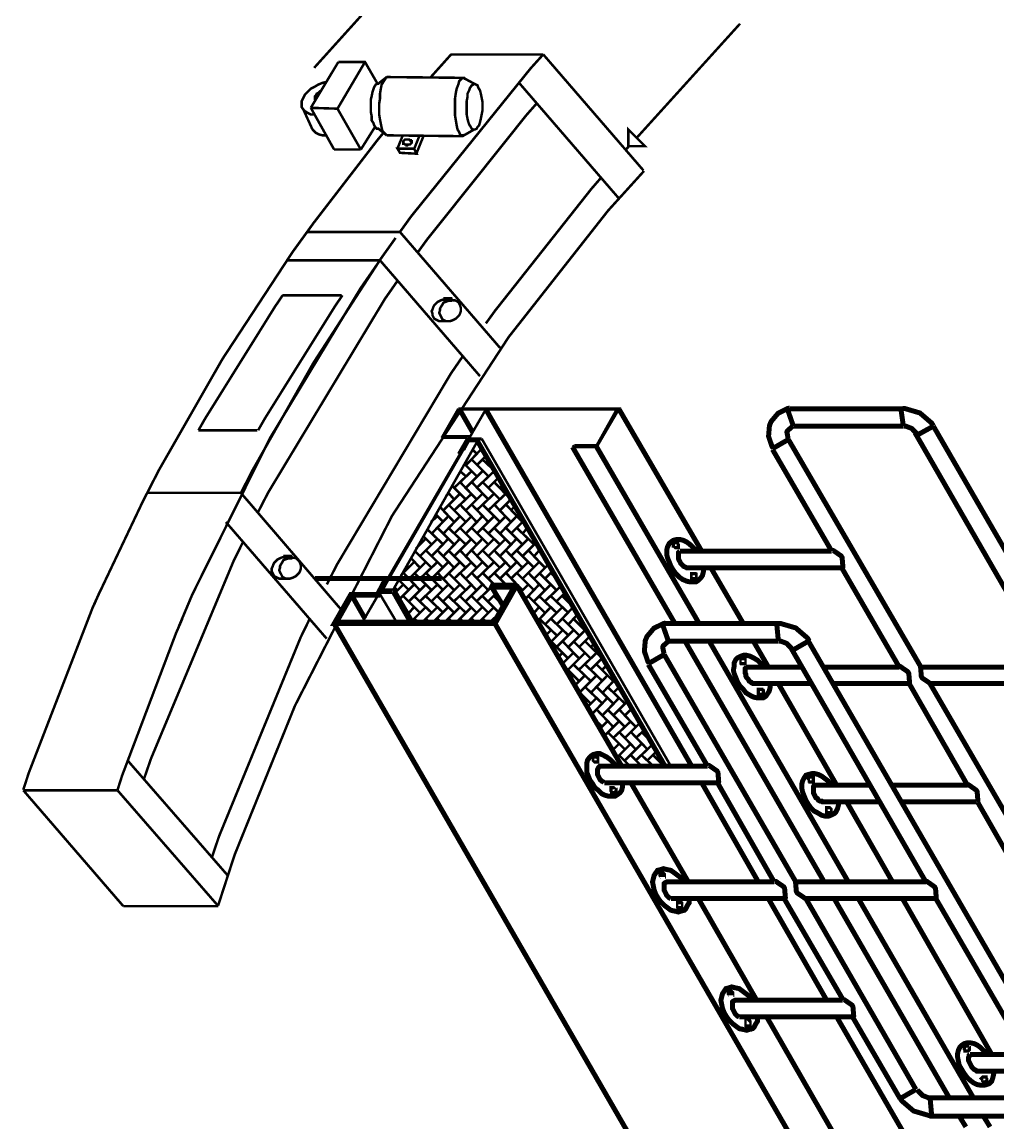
# Model space of a CAD drawing. Extents: x 0.3 to 11.4, y 0.3 to 16.3.
# Drawn here: x 5.587 to 7.539, y 10.567 to 12.769 of the extents above; entities that cross this region are included whole.
import ezdxf

# ---------------------------------------------------------------- set-up
doc = ezdxf.new("R2010")
doc.units = 0
doc.header["$MEASUREMENT"] = 0

msp = doc.modelspace()

# ---------------------------------------------------------------- linework, layer by layer
at = {"color": 0}
for points, const_width in [([(6.17111, 12.6778), (6.29443, 12.8145), (6.29443, 13.0727)], 0.005), ([(6.81614, 12.5378), (7.02279, 12.7661)], 0.005), ([(6.62956, 12.705), (6.60406, 12.6768), (6.36513, 12.3808), (6.34289, 12.3499)], 0.005), ([(6.44542, 12.705), (6.44194, 12.7012), (6.40744, 12.6627), (6.40397, 12.6587)], 0.005), ([(6.62944, 12.7044), (6.44444, 12.7044)], 0.005), ([(6.62944, 12.7044), (6.82943, 12.4728)], 0.005), ([(6.16444, 12.5978), (6.21946, 12.6895)], 0.005), ([(6.21778, 12.5961), (6.27279, 12.6895)], 0.005), ([(6.29779, 12.6461), (6.27279, 12.6895), (6.21946, 12.6895)], 0.005), ([(6.19613, 12.6495), (6.18778, 12.6478), (6.17947, 12.6444), (6.17111, 12.6394), (6.16444, 12.6361), (6.15776, 12.6294), (6.15278, 12.6245), (6.14947, 12.6178), (6.14611, 12.6111), (6.14611, 12.6061), (6.14611, 12.5994), (6.14947, 12.5945), (6.15278, 12.5911), (6.15776, 12.5878), (6.16444, 12.5844), (6.17111, 12.5844)], 0.005), ([(6.31614, 12.6594), (6.29943, 12.6461), (6.29779, 12.6461), (6.29443, 12.6444), (6.29113, 12.6394), (6.28944, 12.6344), (6.28776, 12.6294), (6.28614, 12.6211), (6.28444, 12.6144), (6.28444, 12.6061), (6.28444, 12.5978), (6.28444, 12.5895), (6.28614, 12.5811), (6.28614, 12.5727), (6.28944, 12.5678), (6.29113, 12.5628), (6.29443, 12.5578), (6.29611, 12.5561), (6.29943, 12.5561), (6.31614, 12.5428)], 0.005), ([(6.31776, 12.6594), (6.31446, 12.6578), (6.31278, 12.6545), (6.30946, 12.6495), (6.3061, 12.6444), (6.30447, 12.6361), (6.30279, 12.6261), (6.30279, 12.6161), (6.30111, 12.6061), (6.30111, 12.5961), (6.30111, 12.5844), (6.30279, 12.5744), (6.30447, 12.5661), (6.3061, 12.5578), (6.30778, 12.5511), (6.31108, 12.5478), (6.31446, 12.5444), (6.31614, 12.5428)], 0.005), ([(6.46946, 12.6578), (6.31614, 12.6594)], 0.005), ([(6.47276, 12.6545), (6.47114, 12.6578), (6.46778, 12.6578), (6.46446, 12.6545), (6.4611, 12.6511), (6.45942, 12.6444), (6.45611, 12.6361), (6.45443, 12.6278), (6.45281, 12.6161), (6.45281, 12.6061), (6.45281, 12.5945), (6.45281, 12.5828), (6.45443, 12.5727), (6.45611, 12.5628), (6.45779, 12.5545), (6.4611, 12.5494), (6.46278, 12.5444), (6.4661, 12.5428), (6.46946, 12.5428), (6.47276, 12.5444)], 0.005), ([(6.46946, 12.6578), (6.4911, 12.6461), (6.48942, 12.6444), (6.48611, 12.6428), (6.48281, 12.6378), (6.48112, 12.6328), (6.47775, 12.6261), (6.47775, 12.6195), (6.47613, 12.6111), (6.47613, 12.6011), (6.47613, 12.5928), (6.47613, 12.5844), (6.47775, 12.5761), (6.47944, 12.5694), (6.48112, 12.5645), (6.48443, 12.5595), (6.48611, 12.5561), (6.48942, 12.5545), (6.49278, 12.5545), (6.4961, 12.5561), (6.49778, 12.5595), (6.50108, 12.5628), (6.50276, 12.5694), (6.50444, 12.5761), (6.50613, 12.5844), (6.50776, 12.5928), (6.50776, 12.6011), (6.50776, 12.6094), (6.50613, 12.6178), (6.50444, 12.6261), (6.50276, 12.6328), (6.49946, 12.6378), (6.49778, 12.6428), (6.49447, 12.6444), (6.4911, 12.6461)], 0.005), ([(6.57943, 12.6495), (6.77946, 12.4178)], 0.005), ([(6.18608, 12.6328), (6.18278, 12.6311), (6.17947, 12.6278), (6.17611, 12.6261), (6.17443, 12.6228), (6.17279, 12.6211), (6.17279, 12.6195), (6.17279, 12.6161), (6.17279, 12.6144), (6.17443, 12.6128)], 0.005), ([(6.14947, 12.5945), (6.16775, 12.5545)], 0.005), ([(6.16444, 12.5978), (6.2111, 12.5144)], 0.005), ([(6.21778, 12.5961), (6.16444, 12.5978)], 0.005), ([(6.21778, 12.5961), (6.26443, 12.5144)], 0.005), ([(6.61615, 12.6067), (6.59517, 12.5828), (6.3966, 12.334), (6.37793, 12.3082)], 0.005), ([(6.31087, 12.5493), (6.29758, 12.5332), (6.16965, 12.3671), (6.15733, 12.35)], 0.005), ([(6.16775, 12.5545), (6.17111, 12.5511), (6.17443, 12.5478), (6.1811, 12.5444), (6.18778, 12.5428), (6.19444, 12.5428)], 0.005), ([(6.26443, 12.5144), (6.29275, 12.5595)], 0.005), ([(6.4911, 12.5545), (6.46778, 12.5411), (6.31614, 12.5428)], 0.005), ([(6.34847, 12.5431), (6.3476, 12.5408), (6.3386, 12.5186), (6.33768, 12.5163)], 0.005), ([(6.38194, 12.5428), (6.38103, 12.5405), (6.37196, 12.5178), (6.37104, 12.5155)], 0.005), ([(6.3904, 12.5431), (6.38921, 12.5401), (6.37722, 12.5102), (6.37603, 12.5072)], 0.005), ([(6.26443, 12.5144), (6.2111, 12.5144)], 0.005), ([(6.80122, 12.5217), (6.80072, 12.5211), (6.79551, 12.5153), (6.79497, 12.5148)], 0.005), ([(6.83074, 12.4715), (6.75896, 12.3923), (6.56028, 12.1396), (6.32699, 11.782), (6.13265, 11.4018), (6.0121, 11.1038), (5.97906, 11.0022)], 0.005), ([(6.74582, 12.4592), (6.72547, 12.4357), (6.53271, 12.1918), (6.51454, 12.1666)], 0.005), ([(6.15733, 12.35), (6.12744, 12.3087), (5.98747, 12.095), (5.86068, 11.8733), (5.83735, 11.8278)], 0.005), ([(6.33404, 12.3376), (6.30518, 12.2971), (6.17003, 12.0884), (6.04742, 11.8722), (6.02479, 11.8278)], 0.005), ([(6.34278, 12.3494), (6.15608, 12.3494)], 0.005), ([(6.34278, 12.3494), (6.54275, 12.1178)], 0.005), ([(6.30328, 12.2937), (6.26346, 12.2363), (6.08279, 11.9373), (5.92746, 11.6245), (5.90028, 11.56)], 0.005), ([(6.30279, 12.2928), (6.11778, 12.2928)], 0.005), ([(6.30279, 12.2928), (6.50276, 12.0611)], 0.005), ([(6.33832, 12.2525), (6.31244, 12.2154), (6.07889, 11.8279), (6.05817, 11.7877)], 0.005), ([(6.10801, 12.2226), (6.09315, 12.2007), (5.9529, 11.976), (5.93978, 11.9529)], 0.005), ([(6.22771, 12.2229), (6.21278, 12.201), (6.07226, 11.976), (6.05908, 11.9529)], 0.005), ([(6.22613, 12.2228), (6.10781, 12.2228)], 0.005), ([(6.43278, 12.2145), (6.42947, 12.2145), (6.42443, 12.2128), (6.42111, 12.2111), (6.41775, 12.2094), (6.41444, 12.2061), (6.41114, 12.2028), (6.40944, 12.1994), (6.40776, 12.1944), (6.40608, 12.1911), (6.40776, 12.1861), (6.40776, 12.1828), (6.40944, 12.1795), (6.41114, 12.1761), (6.41444, 12.1744), (6.41775, 12.1728), (6.42111, 12.1711), (6.42611, 12.1711)], 0.005), ([(6.42947, 12.2145), (6.44775, 12.2145)], 0.01), ([(6.42279, 12.1711), (6.43946, 12.1711)], 0.005), ([(6.46962, 12.1028), (6.44439, 12.0661), (6.21669, 11.6842), (6.19646, 11.6445)], 0.005), ([(7.1225, 11.9972), (7.11811, 11.9965), (7.09885, 11.9869), (7.08501, 11.9705), (7.08328, 11.9664), (7.0816, 11.9623), (7.07981, 11.9408), (7.08669, 11.9204), (7.08931, 11.9168)], 0.01), ([(7.4094, 11.9616), (7.40608, 11.9672), (7.38249, 11.9875), (7.35254, 11.9963), (7.34608, 11.996)], 0.01), ([(6.26779, 11.5694), (6.51443, 11.9945)], 0.005), ([(6.42611, 11.9378), (6.45942, 11.9961)], 0.005), ([(6.42947, 11.9411), (6.4611, 11.9945)], 0.005), ([(6.48779, 11.9494), (6.4611, 11.9961)], 0.01), ([(6.73611, 11.9194), (6.78108, 11.9961), (6.45942, 11.9961)], 0.005), ([(6.7761, 11.9945), (6.4611, 11.9945)], 0.005), ([(6.92611, 11.2811), (6.51443, 11.9945)], 0.01), ([(6.68778, 11.9194), (6.73611, 11.9194), (6.78108, 11.9961)], 0.005), ([(6.73611, 11.9228), (6.7761, 11.9945)], 0.005), ([(6.94613, 11.7111), (6.78108, 11.9945)], 0.01), ([(7.11778, 11.9945), (7.12944, 11.9611)], 0.01), ([(7.34944, 11.9961), (7.12278, 11.9961)], 0.01), ([(7.34446, 11.9961), (7.34944, 11.9611)], 0.01), ([(7.12879, 11.9608), (7.12744, 11.9605), (7.1174, 11.9517), (7.11692, 11.9504), (7.11649, 11.9491), (7.11908, 11.9359), (7.12001, 11.9348)], 0.01), ([(7.34944, 11.9611), (7.12944, 11.9611)], 0.01), ([(7.37668, 11.9443), (7.37549, 11.9469), (7.36594, 11.9566), (7.35422, 11.9611), (7.35026, 11.9611)], 0.01), ([(7.40944, 11.9611), (7.37608, 11.9428)], 0.01), ([(7.91276, 11.0911), (7.40944, 11.9611)], 0.01), ([(7.91276, 11.0911), (7.40944, 11.9611)], 0.01), ([(6.05778, 11.9528), (5.93946, 11.9528)], 0.005), ([(6.42611, 11.9378), (6.47775, 11.9378)], 0.005), ([(6.42947, 11.9411), (6.48281, 11.9411)], 0.005), ([(6.45942, 11.9061), (6.47775, 11.9378)], 0.005), ([(6.46278, 11.9061), (6.48281, 11.9411)], 0.005), ([(6.48281, 11.9411), (6.46278, 11.9061)], 0.005), ([(6.46446, 11.9094), (6.48281, 11.9411)], 0.005), ([(6.46778, 11.9144), (6.47944, 11.9361)], 0.005), ([(6.47114, 11.9144), (6.48112, 11.9328)], 0.005), ([(6.47944, 11.9361), (6.50613, 11.9361)], 0.005), ([(6.48281, 11.9311), (6.48112, 11.9345)], 0.005), ([(6.48361, 11.9361), (6.48307, 11.9361), (6.48156, 11.9351), (6.48144, 11.9348)], 0.005), ([(6.48281, 11.9345), (6.50276, 11.9345)], 0.005), ([(6.87278, 11.2811), (6.49778, 11.9311)], 0.01), ([(6.50364, 11.9345), (6.50418, 11.9345), (6.50564, 11.9355), (6.50575, 11.9357)], 0.005), ([(6.50444, 11.9345), (6.50613, 11.9361)], 0.005), ([(6.88444, 11.2811), (6.50613, 11.9361)], 0.005), ([(7.11947, 11.9345), (7.08778, 11.9161)], 0.01), ([(7.38444, 11.4794), (7.11947, 11.9345)], 0.01), ([(7.64279, 11.4794), (7.37278, 11.9477)], 0.01), ([(6.31776, 11.6511), (6.47944, 11.9311), (6.49778, 11.9311), (6.32943, 11.6344), (6.30778, 11.6344), (6.31108, 11.6411)], 0.005), ([(6.46778, 11.9144), (6.46946, 11.9144)], 0.005), ([(6.47026, 11.9144), (6.47081, 11.9144), (6.47233, 11.9155), (6.47244, 11.9157)], 0.005), ([(6.47444, 11.8828), (6.50613, 11.9161)], 0.005), ([(6.48779, 11.9144), (6.4961, 11.9061)], 0.005), ([(6.4961, 11.9295), (6.50276, 11.9228)], 0.005), ([(6.4961, 11.9295), (6.49778, 11.9295)], 0.005), ([(6.89279, 11.5661), (6.68778, 11.9194)], 0.01), ([(6.68778, 11.9194), (6.69114, 11.9228)], 0.005), ([(6.73611, 11.9228), (6.69114, 11.9228)], 0.005), ([(6.94114, 11.5661), (6.73611, 11.9194)], 0.01), ([(7.20611, 11.7111), (7.08778, 11.9144)], 0.01), ([(6.45942, 11.9061), (6.46278, 11.9061)], 0.005), ([(6.48611, 11.8944), (6.51942, 11.8611)], 0.005), ([(6.4961, 11.8828), (6.51443, 11.9011)], 0.005), ([(6.50776, 11.8944), (6.53444, 11.8695)], 0.005), ([(6.45111, 11.8378), (6.48611, 11.8711)], 0.005), ([(6.46278, 11.8711), (6.47444, 11.8611)], 0.005), ([(6.47114, 11.8861), (6.4961, 11.8611)], 0.005), ([(6.47444, 11.8378), (6.50776, 11.8711)], 0.005), ([(6.4961, 11.8378), (6.53108, 11.8711)], 0.005), ([(6.51942, 11.8828), (6.52279, 11.8878)], 0.005), ([(6.46278, 11.8494), (6.4961, 11.8145)], 0.005), ([(6.48611, 11.8494), (6.51942, 11.8145)], 0.005), ([(6.50776, 11.8494), (6.54275, 11.8145)], 0.005), ([(6.51942, 11.8378), (6.53944, 11.8578)], 0.005), ([(6.53108, 11.8494), (6.56446, 11.8145)], 0.005), ([(5.83735, 11.8278), (5.8279, 11.8093), (5.73899, 11.6221), (5.73063, 11.603)], 0.005), ([(6.02447, 11.8278), (5.8361, 11.8278)], 0.005), ([(6.02447, 11.8278), (6.22775, 11.5911)], 0.005), ([(6.42947, 11.7928), (6.46278, 11.8261)], 0.005), ([(6.43446, 11.8211), (6.43946, 11.8261)], 0.005), ([(6.43946, 11.8278), (6.45111, 11.8145)], 0.005), ([(6.44613, 11.8428), (6.47444, 11.8145)], 0.005), ([(6.45111, 11.7928), (6.48611, 11.8261)], 0.005), ([(6.47444, 11.7928), (6.50776, 11.8261)], 0.005), ([(6.4961, 11.7928), (6.53108, 11.8261)], 0.005), ([(6.51942, 11.7928), (6.55447, 11.8261)], 0.005), ([(6.54275, 11.8378), (6.54779, 11.8445)], 0.005), ([(6.43946, 11.8045), (6.47444, 11.7694)], 0.005), ([(6.46278, 11.8045), (6.4961, 11.7694)], 0.005), ([(6.48611, 11.8045), (6.51942, 11.7694)], 0.005), ([(6.50776, 11.8045), (6.54275, 11.7694)], 0.005), ([(6.53108, 11.8045), (6.56446, 11.7694)], 0.005), ([(6.54275, 11.7928), (6.56446, 11.8145)], 0.005), ([(6.55447, 11.8045), (6.58778, 11.7694)], 0.005), ([(6.56446, 11.7928), (6.57275, 11.8011)], 0.005), ([(6.40446, 11.7694), (6.41775, 11.7811)], 0.005), ([(6.40608, 11.7461), (6.43946, 11.7811)], 0.005), ([(6.41444, 11.7844), (6.42947, 11.7694)], 0.005), ([(6.42279, 11.7994), (6.45111, 11.7694)], 0.005), ([(6.42947, 11.7461), (6.46278, 11.7811)], 0.005), ([(6.45111, 11.7461), (6.48611, 11.7811)], 0.005), ([(6.47444, 11.7461), (6.50776, 11.7811)], 0.005), ([(6.4961, 11.7461), (6.53108, 11.7811)], 0.005), ([(6.51942, 11.7461), (6.55447, 11.7811)], 0.005), ([(6.54275, 11.7461), (6.57611, 11.7811)], 0.005), ([(5.99447, 11.7694), (6.19613, 11.5361)], 0.005), ([(6.41775, 11.7578), (6.45111, 11.7244)], 0.005), ([(6.43946, 11.7578), (6.47444, 11.7244)], 0.005), ([(6.46278, 11.7578), (6.4961, 11.7244)], 0.005), ([(6.48611, 11.7578), (6.51942, 11.7244)], 0.005), ([(6.50776, 11.7578), (6.54275, 11.7244)], 0.005), ([(6.53108, 11.7578), (6.56446, 11.7244)], 0.005), ([(6.55447, 11.7578), (6.58778, 11.7244)], 0.005), ([(6.56446, 11.7461), (6.58946, 11.7711)], 0.005), ([(6.57611, 11.7578), (6.61111, 11.7244)], 0.005), ([(6.58778, 11.7461), (6.59776, 11.7578)], 0.005), ([(6.37446, 11.7161), (6.39442, 11.7361)], 0.005), ([(6.38276, 11.7011), (6.41775, 11.7361)], 0.005), ([(6.38943, 11.7411), (6.40608, 11.7244)], 0.005), ([(6.39779, 11.7544), (6.42947, 11.7244)], 0.005), ([(6.40608, 11.7011), (6.43946, 11.7361)], 0.005), ([(6.42947, 11.7011), (6.46278, 11.7361)], 0.005), ([(6.45111, 11.7011), (6.48611, 11.7361)], 0.005), ([(6.47444, 11.7011), (6.50776, 11.7361)], 0.005), ([(6.4961, 11.7011), (6.53108, 11.7361)], 0.005), ([(6.51942, 11.7011), (6.55447, 11.7361)], 0.005), ([(6.54275, 11.7011), (6.57611, 11.7361)], 0.005), ([(6.56446, 11.7011), (6.59944, 11.7361)], 0.005), ([(6.93608, 11.7111), (6.92947, 11.7178), (6.92279, 11.7244), (6.91613, 11.7294), (6.90944, 11.7328), (6.90278, 11.7344), (6.89611, 11.7344), (6.88943, 11.7328), (6.88444, 11.7294), (6.88113, 11.7261), (6.87776, 11.7195), (6.87608, 11.7128), (6.87608, 11.7044), (6.87776, 11.6977), (6.88113, 11.6895), (6.88444, 11.6811), (6.88943, 11.6728), (6.89442, 11.6661), (6.9011, 11.6594), (6.90776, 11.6545), (6.91613, 11.6511), (6.92279, 11.6495), (6.92947, 11.6495), (6.93446, 11.6495), (6.93946, 11.6528), (6.94444, 11.6578), (6.94775, 11.6628), (6.94943, 11.6694), (6.94943, 11.6778)], 0.01), ([(6.02897, 11.7298), (6.00999, 11.6913), (5.84478, 11.296), (5.83078, 11.2554)], 0.005), ([(6.38113, 11.7261), (6.38276, 11.7244)], 0.005), ([(6.39442, 11.7128), (6.42947, 11.6778)], 0.005), ([(6.41775, 11.7128), (6.45111, 11.6778)], 0.005), ([(6.43946, 11.7128), (6.47444, 11.6778)], 0.005), ([(6.46278, 11.7128), (6.4961, 11.6778)], 0.005), ([(6.48611, 11.7128), (6.51942, 11.6778)], 0.005), ([(6.50776, 11.7128), (6.54275, 11.6778)], 0.005), ([(6.53108, 11.7128), (6.56446, 11.6778)], 0.005), ([(6.55447, 11.7128), (6.58778, 11.6778)], 0.005), ([(6.57611, 11.7128), (6.61111, 11.6778)], 0.005), ([(6.58778, 11.7011), (6.61442, 11.7278)], 0.005), ([(6.59944, 11.7128), (6.63276, 11.6778)], 0.005), ([(6.61111, 11.7011), (6.62278, 11.7145)], 0.005), ([(6.6211, 11.7128), (6.62776, 11.7078)], 0.005), ([(6.90278, 11.7111), (6.9011, 11.7094), (6.89947, 11.7078), (6.89947, 11.7044), (6.89947, 11.7028), (6.89947, 11.6994), (6.89947, 11.6961), (6.9011, 11.6928), (6.90278, 11.6895), (6.90446, 11.6861), (6.90776, 11.6828), (6.90944, 11.6811), (6.91276, 11.6795), (6.91613, 11.6778), (6.91775, 11.6778), (6.92111, 11.6778)], 0.01), ([(7.20611, 11.7111), (6.90278, 11.7111)], 0.01), ([(7.22775, 11.6778), (7.22846, 11.6796), (7.22694, 11.6982), (7.22597, 11.6999), (7.22499, 11.7016), (7.20964, 11.7122), (7.20768, 11.7125)], 0.01), ([(6.11279, 11.6994), (6.10943, 11.6994), (6.10444, 11.6977), (6.10113, 11.6961), (6.09776, 11.6944), (6.09446, 11.6911), (6.0911, 11.6878), (6.08946, 11.6845), (6.08778, 11.6795), (6.0861, 11.6761), (6.0861, 11.6711), (6.08778, 11.6678), (6.08946, 11.6644), (6.0911, 11.6611), (6.09446, 11.6594), (6.09776, 11.6578), (6.10113, 11.6561), (6.10612, 11.6561)], 0.005), ([(6.10943, 11.6994), (6.12776, 11.6994)], 0.01), ([(6.36442, 11.6977), (6.38276, 11.6778)], 0.005), ([(6.37278, 11.7111), (6.40608, 11.6778)], 0.005), ([(6.34446, 11.6628), (6.3711, 11.6895)], 0.005), ([(6.35612, 11.6828), (6.36111, 11.6778)], 0.005), ([(6.36111, 11.6561), (6.39442, 11.6895)], 0.005), ([(6.38276, 11.6561), (6.41775, 11.6895)], 0.005), ([(6.40608, 11.6561), (6.43946, 11.6895)], 0.005), ([(6.42947, 11.6561), (6.46278, 11.6895)], 0.005), ([(6.45111, 11.6561), (6.48611, 11.6895)], 0.005), ([(6.47444, 11.6561), (6.50776, 11.6895)], 0.005), ([(6.4961, 11.6561), (6.53108, 11.6895)], 0.005), ([(6.51942, 11.6561), (6.55447, 11.6895)], 0.005), ([(6.54275, 11.6561), (6.57611, 11.6895)], 0.005), ([(6.56446, 11.6561), (6.59944, 11.6895)], 0.005), ([(6.58778, 11.6561), (6.6211, 11.6895)], 0.005), ([(6.61111, 11.6561), (6.63943, 11.6845)], 0.005), ([(6.63276, 11.6561), (6.64779, 11.6711)], 0.005), ([(7.22613, 11.6778), (6.92111, 11.6778)], 0.01), ([(7.02946, 11.5661), (6.96446, 11.6778)], 0.01), ([(7.3411, 11.4794), (7.22613, 11.6778)], 0.01), ([(6.10275, 11.6561), (6.11947, 11.6561)], 0.005), ([(6.17279, 11.6561), (6.42611, 11.6561)], 0.01), ([(6.31446, 11.6561), (6.29779, 11.6245), (6.24447, 11.6245), (6.2111, 11.5661), (6.53276, 11.5661), (6.57611, 11.6428)], 0.01), ([(6.57611, 11.6428), (6.52778, 11.6428), (6.5261, 11.6394), (6.57113, 11.6394), (6.53108, 11.5694), (6.2161, 11.5694), (6.2461, 11.6228), (6.29943, 11.6228), (6.31776, 11.6561), (6.31446, 11.6561)], 0.01), ([(6.29779, 11.6245), (6.31446, 11.6561)], 0.005), ([(6.31614, 11.6511), (6.30111, 11.6278), (6.32781, 11.6278)], 0.005), ([(6.3061, 11.6328), (6.31614, 11.6495)], 0.005), ([(6.31776, 11.6561), (6.31944, 11.6545)], 0.01), ([(6.31776, 11.6511), (6.31614, 11.6511)], 0.005), ([(6.31765, 11.6515), (6.31771, 11.6516), (6.31771, 11.6523), (6.31765, 11.6523), (6.31765, 11.6525), (6.31717, 11.6528), (6.31694, 11.6528)], 0.005), ([(6.33946, 11.6545), (6.36111, 11.6328)], 0.005), ([(6.34944, 11.6678), (6.38276, 11.6328)], 0.005), ([(6.3711, 11.6678), (6.40608, 11.6328)], 0.005), ([(6.39442, 11.6678), (6.42947, 11.6328)], 0.005), ([(6.41775, 11.6678), (6.45111, 11.6328)], 0.005), ([(6.43946, 11.6678), (6.47444, 11.6328)], 0.005), ([(6.46278, 11.6678), (6.4961, 11.6328)], 0.005), ([(6.48611, 11.6678), (6.51942, 11.6328)], 0.005), ([(6.50776, 11.6678), (6.53276, 11.6428)], 0.005), ([(6.53108, 11.6678), (6.5561, 11.6428)], 0.005), ([(6.55447, 11.6678), (6.58778, 11.6328)], 0.005), ([(6.57611, 11.6678), (6.61111, 11.6328)], 0.005), ([(6.59944, 11.6678), (6.63276, 11.6328)], 0.005), ([(6.6211, 11.6678), (6.65608, 11.6328)], 0.005), ([(6.64442, 11.6678), (6.65776, 11.6545)], 0.005), ([(5.74268, 11.6304), (5.72814, 11.5981), (5.60037, 11.2675), (5.58942, 11.2338)], 0.005), ([(6.2461, 11.6228), (6.27279, 11.5761)], 0.01), ([(6.33778, 11.5661), (6.30111, 11.6278)], 0.005), ([(6.30643, 11.6332), (6.30632, 11.633), (6.30632, 11.6309), (6.30643, 11.6307), (6.30658, 11.6305), (6.30811, 11.6294), (6.3086, 11.6294)], 0.005), ([(6.30778, 11.6294), (6.32781, 11.6294)], 0.005), ([(6.32943, 11.6344), (6.36778, 11.5678)], 0.01), ([(6.36279, 11.5661), (6.32781, 11.6278)], 0.005), ([(6.32932, 11.6299), (6.32937, 11.6299), (6.32937, 11.6306), (6.32932, 11.6307), (6.32932, 11.6308), (6.32883, 11.6311), (6.32861, 11.6311)], 0.005), ([(6.33111, 11.6394), (6.33778, 11.6328)], 0.005), ([(6.33279, 11.6278), (6.34944, 11.6444)], 0.005), ([(6.3411, 11.6144), (6.3711, 11.6444)], 0.005), ([(6.36111, 11.6111), (6.39442, 11.6444)], 0.005), ([(6.38276, 11.6111), (6.41775, 11.6444)], 0.005), ([(6.40608, 11.6111), (6.43946, 11.6444)], 0.005), ([(6.42947, 11.6111), (6.46278, 11.6444)], 0.005), ([(6.45111, 11.6111), (6.48611, 11.6444)], 0.005), ([(6.47444, 11.6111), (6.50776, 11.6444)], 0.005), ([(6.4961, 11.6111), (6.52778, 11.6411)], 0.005), ([(6.51942, 11.6111), (6.53444, 11.6261)], 0.005), ([(6.54943, 11.6011), (6.5261, 11.6394)], 0.01), ([(6.52946, 11.6428), (6.53108, 11.6444)], 0.005), ([(6.52946, 11.5678), (6.57275, 11.6428)], 0.005), ([(6.53276, 11.5661), (6.57611, 11.6428)], 0.005), ([(6.55111, 11.6428), (6.55447, 11.6444)], 0.005), ([(6.78614, 11.2811), (6.57611, 11.6428)], 0.01), ([(6.57443, 11.6428), (6.57611, 11.6444)], 0.005), ([(6.58442, 11.6294), (6.59944, 11.6444)], 0.005), ([(6.59278, 11.6144), (6.6211, 11.6444)], 0.005), ([(6.61111, 11.6111), (6.64442, 11.6444)], 0.005), ([(6.63276, 11.6111), (6.66444, 11.6411)], 0.005), ([(6.65608, 11.6111), (6.67279, 11.6278)], 0.005), ([(6.34944, 11.6211), (6.38276, 11.5878)], 0.005), ([(6.3711, 11.6211), (6.40608, 11.5878)], 0.005), ([(6.39442, 11.6211), (6.42947, 11.5878)], 0.005), ([(6.41775, 11.6211), (6.45111, 11.5878)], 0.005), ([(6.43946, 11.6211), (6.47444, 11.5878)], 0.005), ([(6.46278, 11.6211), (6.4961, 11.5878)], 0.005), ([(6.48611, 11.6211), (6.51942, 11.5878)], 0.005), ([(6.50776, 11.6211), (6.54113, 11.5878)], 0.005), ([(6.53108, 11.6211), (6.54611, 11.6061)], 0.005), ([(6.59944, 11.6211), (6.63276, 11.5878)], 0.005), ([(6.6211, 11.6211), (6.65608, 11.5878)], 0.005), ([(6.64442, 11.6211), (6.67947, 11.5878)], 0.005), ([(6.66775, 11.6211), (6.68946, 11.5994)], 0.005), ([(6.67947, 11.6111), (6.6811, 11.6128)], 0.005), ([(6.35113, 11.5961), (6.36111, 11.5878)], 0.005), ([(6.35781, 11.5844), (6.3711, 11.5994)], 0.005), ([(6.3661, 11.5711), (6.39442, 11.5994)], 0.005), ([(6.38781, 11.5694), (6.41775, 11.5994)], 0.005), ([(6.40944, 11.5694), (6.43946, 11.5994)], 0.005), ([(6.43278, 11.5694), (6.46278, 11.5994)], 0.005), ([(6.45611, 11.5694), (6.48611, 11.5994)], 0.005), ([(6.47775, 11.5694), (6.50776, 11.5994)], 0.005), ([(6.50108, 11.5694), (6.53108, 11.5994)], 0.005), ([(6.52279, 11.5694), (6.54113, 11.5861)], 0.005), ([(6.60612, 11.5928), (6.61111, 11.5878)], 0.005), ([(6.60943, 11.5861), (6.6211, 11.5994)], 0.005), ([(6.61778, 11.5711), (6.64442, 11.5994)], 0.005), ([(6.63276, 11.5645), (6.66775, 11.5994)], 0.005), ([(6.65608, 11.5645), (6.68946, 11.5994)], 0.005), ([(6.67947, 11.5645), (6.69775, 11.5844)], 0.005), ([(5.90722, 11.5753), (5.89501, 11.5474), (5.78711, 11.2623), (5.77778, 11.2332)], 0.005), ([(6.16287, 11.5771), (6.14404, 11.5385), (5.9809, 11.1408), (5.96712, 11.1001)], 0.005), ([(9.10444, 6.55447), (6.2111, 11.5661)], 0.01), ([(6.3711, 11.5761), (6.37944, 11.5694)], 0.005), ([(6.39442, 11.5761), (6.4011, 11.5694)], 0.005), ([(6.41775, 11.5761), (6.42443, 11.5694)], 0.005), ([(6.43946, 11.5761), (6.44775, 11.5694)], 0.005), ([(6.46278, 11.5761), (6.46946, 11.5694)], 0.005), ([(6.48611, 11.5761), (6.49278, 11.5694)], 0.005), ([(6.50776, 11.5761), (6.51611, 11.5694)], 0.005), ([(9.42611, 6.55447), (6.53276, 11.5661)], 0.01), ([(6.53108, 11.5761), (6.53276, 11.5727)], 0.005), ([(6.6211, 11.5761), (6.65608, 11.5428)], 0.005), ([(6.64442, 11.5761), (6.67947, 11.5428)], 0.005), ([(6.66775, 11.5761), (6.70111, 11.5428)], 0.005), ([(6.68946, 11.5761), (6.71946, 11.5461)], 0.005), ([(6.70111, 11.5645), (6.70611, 11.5694)], 0.005), ([(6.87418, 11.5672), (6.86979, 11.5665), (6.85053, 11.5569), (6.83669, 11.5405), (6.83496, 11.5363), (6.83328, 11.5323), (6.83149, 11.5108), (6.83838, 11.4905), (6.84099, 11.4869)], 0.01), ([(6.86778, 11.5645), (6.87944, 11.5311)], 0.01), ([(7.10113, 11.5661), (6.87278, 11.5661)], 0.01), ([(7.09614, 11.5661), (7.09944, 11.5311)], 0.01), ([(7.16108, 11.5317), (7.15776, 11.5372), (7.13411, 11.5576), (7.10422, 11.5663), (7.09776, 11.5661)], 0.01), ([(6.63444, 11.5428), (6.64442, 11.5528)], 0.005), ([(6.64279, 11.5278), (6.66775, 11.5528)], 0.005), ([(6.65608, 11.5194), (6.68946, 11.5528)], 0.005), ([(6.67947, 11.5194), (6.71278, 11.5528)], 0.005), ([(6.70111, 11.5194), (6.72276, 11.5411)], 0.005), ([(6.64442, 11.5311), (6.67947, 11.4961)], 0.005), ([(6.66775, 11.5311), (6.70111, 11.4961)], 0.005), ([(6.68946, 11.5311), (6.72444, 11.4961)], 0.005), ([(6.71278, 11.5311), (6.74778, 11.4961)], 0.005), ([(6.72444, 11.5194), (6.73112, 11.5261)], 0.005), ([(6.88043, 11.5308), (6.87907, 11.5305), (6.86908, 11.5217), (6.8686, 11.5203), (6.86817, 11.519), (6.87076, 11.5059), (6.87169, 11.5048)], 0.01), ([(7.09944, 11.5311), (6.87944, 11.5311)], 0.01), ([(7.19114, 11.0494), (6.91276, 11.5311)], 0.01), ([(7.23942, 11.0494), (6.9611, 11.5311)], 0.01), ([(7.07943, 11.4794), (7.04943, 11.5311)], 0.01), ([(7.12668, 11.5143), (7.12549, 11.5169), (7.11594, 11.5266), (7.10422, 11.5311), (7.10026, 11.5311)], 0.01), ([(7.39442, 11.0494), (7.12446, 11.5178)], 0.01), ([(7.15944, 11.5311), (7.12776, 11.5128)], 0.01), ([(7.66276, 10.6611), (7.15944, 11.5311)], 0.01), ([(6.65944, 11.4995), (6.66775, 11.5078)], 0.005), ([(6.66775, 11.4861), (6.68946, 11.5078)], 0.005), ([(6.67947, 11.4744), (6.71278, 11.5078)], 0.005), ([(6.70111, 11.4744), (6.73611, 11.5078)], 0.005), ([(6.72444, 11.4744), (6.74778, 11.4978)], 0.005), ([(6.8711, 11.5044), (6.83946, 11.4861)], 0.01), ([(7.13444, 11.0494), (6.8711, 11.5044)], 0.01), ([(7.06944, 11.4794), (7.06446, 11.4861), (7.05778, 11.4928), (7.04943, 11.4978), (7.04275, 11.5011), (7.03614, 11.5028), (7.02946, 11.5028), (7.02447, 11.5011), (7.01779, 11.4978), (7.01443, 11.4945), (7.01112, 11.4878), (7.01112, 11.4811), (7.00944, 11.4728), (7.01112, 11.4661), (7.01443, 11.4578), (7.01779, 11.4494), (7.02279, 11.4411), (7.02946, 11.4345), (7.03444, 11.4278), (7.04275, 11.4228), (7.04943, 11.4194), (7.0561, 11.4178), (7.06278, 11.4178), (7.06944, 11.4178), (7.07443, 11.4211), (7.07781, 11.4261), (7.08111, 11.4311), (7.08279, 11.4378), (7.08279, 11.4461)], 0.01), ([(6.66775, 11.4844), (6.70111, 11.4511)], 0.005), ([(6.68946, 11.4844), (6.72444, 11.4511)], 0.005), ([(6.71278, 11.4844), (6.74778, 11.4511)], 0.005), ([(6.73611, 11.4844), (6.76942, 11.4511)], 0.005), ([(6.74778, 11.4744), (6.75613, 11.4828)], 0.005), ([(6.95779, 11.2811), (6.83946, 11.4844)], 0.01), ([(7.03614, 11.4794), (7.03444, 11.4778), (7.03276, 11.4761), (7.03276, 11.4728), (7.03276, 11.4711), (7.03276, 11.4678), (7.03444, 11.4645), (7.03444, 11.4611), (7.03614, 11.4578), (7.03944, 11.4544), (7.04113, 11.4511), (7.04443, 11.4494), (7.04611, 11.4477), (7.04943, 11.4461), (7.05279, 11.4461), (7.05447, 11.4461)], 0.01), ([(7.14611, 11.4794), (7.03444, 11.4794)], 0.01), ([(7.3411, 11.4794), (7.18946, 11.4794)], 0.01), ([(7.36111, 11.4461), (7.36182, 11.448), (7.36029, 11.4665), (7.35932, 11.4682), (7.35835, 11.4699), (7.34299, 11.4805), (7.34104, 11.4808)], 0.01), ([(7.38444, 11.4811), (7.38379, 11.4793), (7.38531, 11.4607), (7.38629, 11.459), (7.38726, 11.4573), (7.40267, 11.4468), (7.40457, 11.4465)], 0.01), ([(7.64279, 11.4794), (7.38444, 11.4794)], 0.01), ([(6.68446, 11.4561), (6.68946, 11.4628)], 0.005), ([(6.69276, 11.4428), (6.71278, 11.4628)], 0.005), ([(6.70111, 11.4278), (6.73611, 11.4628)], 0.005), ([(6.72444, 11.4278), (6.75776, 11.4628)], 0.005), ([(6.74778, 11.4278), (6.77279, 11.4544)], 0.005), ([(7.16613, 11.4461), (7.05447, 11.4461)], 0.01), ([(7.2161, 11.2428), (7.09944, 11.4461)], 0.01), ([(7.36111, 11.4461), (7.20942, 11.4461)], 0.01), ([(7.47775, 11.2428), (7.36111, 11.4461)], 0.01), ([(7.66276, 11.4461), (7.40278, 11.4461)], 0.01), ([(7.62446, 11.0645), (7.40278, 11.4461)], 0.01), ([(6.69943, 11.4311), (6.72444, 11.4061)], 0.005), ([(6.71278, 11.4395), (6.74778, 11.4061)], 0.005), ([(6.73611, 11.4395), (6.76942, 11.4061)], 0.005), ([(6.75776, 11.4395), (6.79275, 11.4061)], 0.005), ([(6.76942, 11.4278), (6.78108, 11.4395)], 0.005), ([(6.78108, 11.4395), (6.78276, 11.4395)], 0.005), ([(6.70942, 11.4128), (6.71278, 11.4178)], 0.005), ([(6.71778, 11.3995), (6.73611, 11.4178)], 0.005), ([(6.72613, 11.3844), (6.75776, 11.4178)], 0.005), ([(6.74778, 11.3828), (6.78108, 11.4178)], 0.005), ([(6.76942, 11.3828), (6.79779, 11.4111)], 0.005), ([(6.73611, 11.3944), (6.76942, 11.3594)], 0.005), ([(6.75776, 11.3944), (6.79275, 11.3594)], 0.005), ([(6.78108, 11.3944), (6.81446, 11.3594)], 0.005), ([(6.79275, 11.3828), (6.8061, 11.3961)], 0.005), ([(6.80447, 11.3944), (6.81278, 11.3844)], 0.005), ([(6.72944, 11.3778), (6.74778, 11.3594)], 0.005), ([(6.73443, 11.3695), (6.73611, 11.3711)], 0.005), ([(6.74278, 11.3561), (6.75776, 11.3711)], 0.005), ([(6.75108, 11.3411), (6.78108, 11.3711)], 0.005), ([(6.76942, 11.3378), (6.80447, 11.3711)], 0.005), ([(6.79275, 11.3378), (6.82275, 11.3678)], 0.005), ([(6.75776, 11.3494), (6.79275, 11.3145)], 0.005), ([(6.78108, 11.3494), (6.81446, 11.3145)], 0.005), ([(6.80447, 11.3494), (6.83778, 11.3145)], 0.005), ([(6.81446, 11.3378), (6.83111, 11.3528)], 0.005), ([(6.82611, 11.3494), (6.84446, 11.3311)], 0.005), ([(6.83778, 11.3378), (6.83946, 11.3395)], 0.005), ([(6.76112, 11.3227), (6.76942, 11.3145)], 0.005), ([(6.76779, 11.3128), (6.78108, 11.3261)], 0.005), ([(6.7761, 11.2978), (6.80447, 11.3261)], 0.005), ([(6.79275, 11.2928), (6.82611, 11.3261)], 0.005), ([(6.81446, 11.2928), (6.84776, 11.3244)], 0.005), ([(6.7761, 11.2811), (6.76942, 11.2878), (6.76281, 11.2944), (6.75613, 11.2994), (6.74946, 11.3028), (6.74278, 11.3061), (6.73611, 11.3061), (6.72944, 11.3045), (6.72444, 11.3011), (6.72114, 11.2978), (6.71778, 11.2928), (6.7161, 11.2861), (6.7161, 11.2778), (6.7161, 11.2694), (6.71946, 11.2611), (6.72276, 11.2528), (6.72775, 11.2461), (6.73281, 11.2378), (6.73942, 11.2328), (6.7461, 11.2261), (6.75276, 11.2228), (6.75944, 11.2211), (6.76779, 11.2211), (6.77279, 11.2211), (6.77778, 11.2244), (6.78276, 11.2278), (6.78614, 11.2328), (6.78776, 11.2394), (6.78776, 11.2478)], 0.01), ([(6.78108, 11.3028), (6.80279, 11.2811)], 0.005), ([(6.80447, 11.3028), (6.82611, 11.2811)], 0.005), ([(6.82611, 11.3028), (6.84944, 11.2811)], 0.005), ([(6.83778, 11.2928), (6.85612, 11.3111)], 0.005), ([(6.84944, 11.3028), (6.8711, 11.2811)], 0.005), ([(6.86111, 11.2928), (6.86442, 11.2961)], 0.005), ([(5.79779, 11.2928), (5.99946, 11.0611)], 0.005), ([(6.74447, 11.2811), (6.74278, 11.2811), (6.7411, 11.2795), (6.73942, 11.2778), (6.73779, 11.2745), (6.73779, 11.2711), (6.73779, 11.2678), (6.73779, 11.2644), (6.73942, 11.2611), (6.7411, 11.2578), (6.74278, 11.2544), (6.7461, 11.2511), (6.74946, 11.2495), (6.75108, 11.2478)], 0.01), ([(6.95779, 11.2811), (6.74447, 11.2811)], 0.01), ([(6.97944, 11.2478), (6.98014, 11.2496), (6.97863, 11.2682), (6.97765, 11.2699), (6.97667, 11.2716), (6.96132, 11.2822), (6.95936, 11.2824)], 0.01), ([(6.97775, 11.2478), (6.75108, 11.2478)], 0.01), ([(6.91943, 11.0494), (6.80447, 11.2478)], 0.01), ([(7.05946, 11.0494), (6.94613, 11.2478)], 0.01), ([(7.0911, 11.0494), (6.97775, 11.2478)], 0.01), ([(7.20611, 11.2428), (7.19943, 11.2511), (7.19276, 11.2561), (7.18608, 11.2611), (7.17947, 11.2644), (7.17279, 11.2661), (7.16613, 11.2661), (7.15944, 11.2644), (7.15446, 11.2628), (7.1511, 11.2578), (7.14779, 11.2511), (7.14611, 11.2445), (7.14611, 11.2378), (7.14779, 11.2294), (7.1511, 11.2211), (7.15446, 11.2128), (7.15944, 11.2044), (7.16444, 11.1977), (7.17111, 11.1911), (7.17779, 11.1878), (7.18608, 11.1828), (7.19276, 11.1811), (7.19943, 11.1811), (7.20443, 11.1828), (7.2111, 11.1861), (7.21446, 11.1895), (7.21778, 11.1961), (7.21946, 11.2028), (7.21946, 11.2094)], 0.01), ([(5.77778, 11.2328), (5.58946, 11.2328)], 0.005), ([(5.58946, 11.2328), (5.78944, 11.0011)], 0.005), ([(5.77778, 11.2328), (5.97944, 11.0011)], 0.005), ([(7.17279, 11.2428), (7.17111, 11.2428), (7.16943, 11.2394), (7.16943, 11.2378), (7.16943, 11.2344), (7.16943, 11.2311), (7.16943, 11.2278), (7.17111, 11.2244), (7.17279, 11.2211), (7.17443, 11.2178), (7.17779, 11.2161), (7.17947, 11.2128), (7.18278, 11.2111), (7.18608, 11.2111), (7.18778, 11.2094), (7.19114, 11.2094)], 0.01), ([(7.28276, 11.2428), (7.17111, 11.2428)], 0.01), ([(7.47775, 11.2428), (7.32611, 11.2428)], 0.01), ([(7.49778, 11.2094), (7.49849, 11.2113), (7.49696, 11.2299), (7.49599, 11.2316), (7.49501, 11.2332), (7.47965, 11.2439), (7.47771, 11.2441)], 0.01), ([(7.30279, 11.2094), (7.19114, 11.2094)], 0.01), ([(7.32781, 11.0494), (7.23611, 11.2094)], 0.01), ([(7.4961, 11.2094), (7.34614, 11.2094)], 0.01), ([(7.5911, 11.0461), (7.49778, 11.2094)], 0.01), ([(6.90944, 11.0494), (6.90446, 11.0578), (6.89779, 11.0628), (6.89111, 11.0678), (6.88444, 11.0727), (6.87608, 11.0744), (6.86947, 11.0761), (6.86442, 11.0744), (6.85781, 11.0727), (6.85444, 11.0678), (6.85113, 11.0628), (6.84944, 11.0561), (6.84776, 11.0494), (6.84944, 11.0411), (6.85113, 11.0328), (6.85444, 11.0245), (6.85943, 11.0161), (6.86442, 11.0094), (6.8711, 11.0028), (6.87776, 10.9978), (6.88444, 10.9928), (6.89279, 10.9911), (6.89947, 10.9894), (6.90446, 10.9911), (6.91114, 10.9928), (6.91444, 10.9961), (6.91775, 11.0028), (6.92111, 11.0078), (6.92111, 11.0161)], 0.01), ([(6.87776, 11.0494), (6.87608, 11.0494), (6.87278, 11.0478), (6.8711, 11.0461), (6.8711, 11.0428), (6.8711, 11.0394), (6.8711, 11.0361), (6.8711, 11.0328), (6.87278, 11.0295), (6.87446, 11.0261), (6.87608, 11.0228), (6.87944, 11.0194), (6.88113, 11.0178), (6.88444, 11.0161)], 0.01), ([(7.0911, 11.0494), (6.87446, 11.0494)], 0.01), ([(7.11274, 11.0161), (7.11344, 11.018), (7.11193, 11.0366), (7.11094, 11.0382), (7.11003, 11.0399), (7.09462, 11.0505), (7.09267, 11.0508)], 0.01), ([(7.13444, 11.0511), (7.13379, 11.0493), (7.13531, 11.0307), (7.13629, 11.029), (7.13726, 11.0273), (7.15267, 11.0168), (7.15457, 11.0164)], 0.01), ([(7.39442, 11.0494), (7.13444, 11.0494)], 0.01), ([(7.41444, 11.0162), (7.41515, 11.018), (7.41374, 11.0363), (7.41276, 11.038), (7.41183, 11.0397), (7.39686, 11.0503), (7.39497, 11.0507)], 0.01), ([(7.11111, 11.0161), (6.88444, 11.0161)], 0.01), ([(7.0561, 10.8128), (6.93946, 11.0161)], 0.01), ([(7.19612, 10.8128), (7.07943, 11.0161)], 0.01), ([(7.22944, 10.8128), (7.11111, 11.0161)], 0.01), ([(7.41444, 11.0161), (7.15446, 11.0161)], 0.01), ([(7.37446, 10.6344), (7.15446, 11.0161)], 0.01), ([(7.44114, 10.6178), (7.2111, 11.0161)], 0.01), ([(7.48942, 10.6178), (7.25944, 11.0161)], 0.01), ([(7.5261, 10.7044), (7.34776, 11.0161)], 0.01), ([(7.63112, 10.6428), (7.41444, 11.0161)], 0.01), ([(5.97944, 11.0011), (5.78944, 11.0011)], 0.005), ([(7.04611, 10.8128), (7.04113, 10.8211), (7.03444, 10.8261), (7.02778, 10.8311), (7.02111, 10.8361), (7.01281, 10.8378), (7.00613, 10.8395), (7.00108, 10.8378), (6.99447, 10.8361), (6.9911, 10.8311), (6.98779, 10.8261), (6.98611, 10.8194), (6.98443, 10.8128), (6.98611, 10.8045), (6.98779, 10.7961), (6.9911, 10.7878), (6.9961, 10.7795), (7.00108, 10.7728), (7.00776, 10.7661), (7.01443, 10.7611), (7.02111, 10.7561), (7.02946, 10.7544), (7.03614, 10.7528), (7.04113, 10.7544), (7.04779, 10.7561), (7.05111, 10.7594), (7.05447, 10.7661), (7.05778, 10.7711), (7.05778, 10.7795)], 0.01), ([(7.01443, 10.8128), (7.01281, 10.8128), (7.00944, 10.8111), (7.00776, 10.8095), (7.00776, 10.8061), (7.00776, 10.8028), (7.00776, 10.7994), (7.00776, 10.7961), (7.00944, 10.7928), (7.01112, 10.7894), (7.01281, 10.7861), (7.01611, 10.7828), (7.01779, 10.7811), (7.02111, 10.7795)], 0.01), ([(7.22775, 10.8128), (7.01112, 10.8128)], 0.01), ([(7.2494, 10.7795), (7.25011, 10.7813), (7.24858, 10.7999), (7.24761, 10.8015), (7.24669, 10.8032), (7.23128, 10.8139), (7.22933, 10.8141)], 0.01), ([(7.24778, 10.7795), (7.02111, 10.7795)], 0.01), ([(7.3661, 10.2745), (7.07611, 10.7795)], 0.01), ([(7.50776, 10.2745), (7.2161, 10.7795)], 0.01), ([(7.34278, 10.6161), (7.24778, 10.7795)], 0.01), ([(7.51779, 10.7044), (7.51113, 10.7111), (7.50444, 10.7178), (7.49778, 10.7228), (7.4911, 10.7261), (7.48281, 10.7278), (7.47775, 10.7278), (7.47114, 10.7261), (7.4661, 10.7228), (7.46278, 10.7195), (7.45942, 10.7128), (7.45779, 10.7061), (7.45779, 10.6994), (7.45942, 10.6911), (7.4611, 10.6828), (7.4661, 10.6744), (7.47114, 10.6661), (7.47613, 10.6594), (7.48281, 10.6528), (7.48942, 10.6478), (7.4961, 10.6444), (7.50444, 10.6428), (7.51113, 10.6428), (7.51611, 10.6444), (7.52111, 10.6461), (7.5261, 10.6511), (7.52778, 10.6561), (7.52946, 10.6628), (7.53108, 10.6711)], 0.01), ([(7.48281, 10.7044), (7.48112, 10.7028), (7.48112, 10.7011), (7.47944, 10.6977), (7.47944, 10.6961), (7.47944, 10.6928), (7.48112, 10.6895), (7.48281, 10.6861), (7.48443, 10.6828), (7.48611, 10.6795), (7.48942, 10.6761), (7.4911, 10.6744), (7.49447, 10.6728), (7.4961, 10.6711), (7.49946, 10.6711), (7.50276, 10.6711)], 0.01), ([(7.59614, 10.7044), (7.48281, 10.7044)], 0.01), ([(7.6161, 10.6711), (7.50276, 10.6711)], 0.01), ([(7.34278, 10.6161), (7.37446, 10.6344)], 0.01), ([(7.37722, 10.6346), (7.37842, 10.632), (7.38797, 10.6223), (7.39968, 10.6178), (7.4036, 10.6178)], 0.01), ([(7.34283, 10.6172), (7.34614, 10.6117), (7.36979, 10.5914), (7.39968, 10.5826), (7.40614, 10.5828)], 0.01), ([(7.40278, 10.6178), (7.62278, 10.6178)], 0.01), ([(7.40608, 10.5811), (7.40278, 10.6178)], 0.01), ([(7.4011, 10.5811), (7.62944, 10.5811)], 0.01), ([(7.47444, 10.5595), (7.4611, 10.5811)], 0.01), ([(7.52279, 10.5595), (7.50944, 10.5811)], 0.01)]:
    msp.add_lwpolyline(points, dxfattribs=dict(at, const_width=const_width))
for points, const_width in [([(6.17111, 12.5844), (6.17111, 12.5844)], 0.005), ([(6.83279, 12.5211), (6.79943, 12.5545), (6.79943, 12.5211), (6.83279, 12.5211)], 0.005), ([(6.34944, 12.5295), (6.34944, 12.5278), (6.34944, 12.5261), (6.35113, 12.5261), (6.35275, 12.5245), (6.35444, 12.5245), (6.35612, 12.5245), (6.35612, 12.5228), (6.35781, 12.5228), (6.35943, 12.5245), (6.36111, 12.5245), (6.36279, 12.5245), (6.36442, 12.5261), (6.3661, 12.5278), (6.3661, 12.5295), (6.3661, 12.5311), (6.36442, 12.5311), (6.36442, 12.5328), (6.36279, 12.5328), (6.36111, 12.5344), (6.35943, 12.5344), (6.35781, 12.5344), (6.35612, 12.5344), (6.35444, 12.5344), (6.35275, 12.5344), (6.35113, 12.5328), (6.34944, 12.5311), (6.34944, 12.5295)], 0.005), ([(6.34278, 12.5078), (6.37608, 12.5061), (6.3711, 12.5161), (6.33778, 12.5161), (6.34278, 12.5078)], 0.005), ([(6.45942, 12.2094), (6.45611, 12.2111), (6.45281, 12.2128), (6.44943, 12.2128), (6.44613, 12.2145), (6.44114, 12.2128), (6.43778, 12.2111), (6.43278, 12.2094), (6.42947, 12.2078), (6.42779, 12.2044), (6.42443, 12.1994), (6.42279, 12.1961), (6.42279, 12.1928), (6.42111, 12.1878), (6.42279, 12.1845), (6.42443, 12.1811), (6.42611, 12.1778), (6.42779, 12.1744), (6.4311, 12.1728), (6.43446, 12.1711), (6.43946, 12.1711), (6.44276, 12.1711), (6.44775, 12.1728), (6.45111, 12.1744), (6.45443, 12.1761), (6.45779, 12.1795), (6.4611, 12.1828), (6.46278, 12.1861), (6.46446, 12.1911), (6.46446, 12.1944), (6.46446, 12.1977), (6.46278, 12.2028), (6.4611, 12.2061), (6.45942, 12.2094)], 0.005), ([(6.40608, 11.7694), (6.40608, 11.7694)], 0.005), ([(6.89611, 11.7244), (6.89611, 11.7261), (6.89442, 11.7261), (6.89279, 11.7261), (6.89279, 11.7244), (6.89111, 11.7244), (6.89111, 11.7228), (6.89279, 11.7228), (6.89279, 11.7211), (6.89442, 11.7195), (6.89611, 11.7195), (6.89779, 11.7195), (6.89779, 11.7211), (6.89779, 11.7228), (6.89611, 11.7244)], 0.01), ([(6.89611, 11.7244), (6.89611, 11.7244)], 0.01), ([(6.13943, 11.6928), (6.13612, 11.6961), (6.13276, 11.6977), (6.12944, 11.6977), (6.12608, 11.6994), (6.1211, 11.6977), (6.11778, 11.6961), (6.11279, 11.6944), (6.10943, 11.6928), (6.10781, 11.6895), (6.10444, 11.6845), (6.10275, 11.6811), (6.10275, 11.6778), (6.10113, 11.6728), (6.10275, 11.6694), (6.10444, 11.6661), (6.10612, 11.6628), (6.10781, 11.6594), (6.11111, 11.6578), (6.11442, 11.6561), (6.11947, 11.6561), (6.12278, 11.6561), (6.12776, 11.6578), (6.13113, 11.6594), (6.13444, 11.6611), (6.13781, 11.6644), (6.14111, 11.6678), (6.14279, 11.6711), (6.14442, 11.6761), (6.14442, 11.6795), (6.14442, 11.6828), (6.14279, 11.6878), (6.14111, 11.6911), (6.13943, 11.6928)], 0.005), ([(6.31614, 11.6511), (6.31614, 11.6511)], 0.005), ([(6.31776, 11.6511), (6.31776, 11.6511)], 0.005), ([(6.65608, 11.6561), (6.65608, 11.6561)], 0.005), ([(6.93278, 11.6628), (6.9311, 11.6628), (6.9311, 11.6644), (6.92947, 11.6644), (6.92779, 11.6644), (6.92779, 11.6628), (6.92779, 11.6611), (6.92779, 11.6594), (6.92947, 11.6594), (6.92947, 11.6578), (6.9311, 11.6578), (6.93278, 11.6578), (6.93278, 11.6594), (6.93278, 11.6611), (6.93278, 11.6628)], 0.01), ([(6.32781, 11.6278), (6.32781, 11.6278)], 0.005), ([(6.54275, 11.6111), (6.54275, 11.6111)], 0.005), ([(7.03108, 11.4928), (7.02946, 11.4928), (7.02946, 11.4945), (7.02778, 11.4945), (7.0261, 11.4945), (7.0261, 11.4928), (7.0261, 11.4911), (7.0261, 11.4894), (7.02778, 11.4894), (7.02778, 11.4878), (7.02946, 11.4878), (7.03108, 11.4878), (7.03108, 11.4894), (7.03108, 11.4911), (7.03108, 11.4928)], 0.01), ([(5.67443, 11.4578), (5.67443, 11.4578)], 0.005), ([(7.06614, 11.4311), (7.06446, 11.4311), (7.06446, 11.4328), (7.06278, 11.4328), (7.06108, 11.4328), (7.06108, 11.4311), (7.06108, 11.4295), (7.06108, 11.4278), (7.06278, 11.4278), (7.06278, 11.4261), (7.06446, 11.4261), (7.06614, 11.4261), (7.06614, 11.4278), (7.06776, 11.4278), (7.06776, 11.4295), (7.06614, 11.4295), (7.06614, 11.4311)], 0.01), ([(7.06614, 11.4311), (7.06614, 11.4311)], 0.01), ([(6.73611, 11.2961), (6.73443, 11.2961), (6.73443, 11.2978), (6.73281, 11.2978), (6.73112, 11.2978), (6.73112, 11.2961), (6.73112, 11.2944), (6.73112, 11.2928), (6.73281, 11.2911), (6.73443, 11.2911), (6.73611, 11.2911), (6.73611, 11.2928), (6.73611, 11.2944), (6.73611, 11.2961)], 0.01), ([(6.73611, 11.2961), (6.73611, 11.2961)], 0.01), ([(7.16613, 11.2561), (7.16613, 11.2578), (7.16444, 11.2578), (7.16276, 11.2578), (7.16114, 11.2578), (7.16114, 11.2561), (7.16276, 11.2544), (7.16276, 11.2528), (7.16444, 11.2528), (7.16444, 11.2511), (7.16613, 11.2511), (7.16775, 11.2511), (7.16775, 11.2528), (7.16775, 11.2544), (7.16775, 11.2561), (7.16613, 11.2561)], 0.01), ([(7.16613, 11.2561), (7.16613, 11.2561)], 0.01), ([(6.77111, 11.2344), (6.76942, 11.2361), (6.76779, 11.2361), (6.76611, 11.2361), (6.76611, 11.2344), (6.76611, 11.2328), (6.76779, 11.2311), (6.76779, 11.2294), (6.76942, 11.2294), (6.77111, 11.2294), (6.77279, 11.2294), (6.77279, 11.2311), (6.77279, 11.2328), (6.77111, 11.2328), (6.77111, 11.2344)], 0.01), ([(6.77111, 11.2344), (6.77111, 11.2344)], 0.01), ([(7.20281, 11.1944), (7.20111, 11.1961), (7.19943, 11.1961), (7.19775, 11.1961), (7.19775, 11.1944), (7.19775, 11.1928), (7.19775, 11.1911), (7.19943, 11.1911), (7.19943, 11.1895), (7.20111, 11.1895), (7.20281, 11.1895), (7.20281, 11.1911), (7.20281, 11.1928), (7.20281, 11.1944)], 0.01), ([(6.86947, 11.0645), (6.86778, 11.0661), (6.8661, 11.0678), (6.86442, 11.0678), (6.86442, 11.0661), (6.86442, 11.0645), (6.86442, 11.0628), (6.8661, 11.0611), (6.86778, 11.0611), (6.86778, 11.0595), (6.86778, 11.0611), (6.86947, 11.0611), (6.86947, 11.0628), (6.86947, 11.0645)], 0.01), ([(6.84944, 11.0161), (6.84944, 11.0161)], 0.01), ([(6.90446, 11.0028), (6.90446, 11.0044), (6.90278, 11.0044), (6.90278, 11.0061), (6.9011, 11.0061), (6.89947, 11.0061), (6.89947, 11.0044), (6.89947, 11.0028), (6.89947, 11.0011), (6.9011, 11.0011), (6.9011, 10.9995), (6.90278, 10.9995), (6.90446, 10.9995), (6.90446, 11.0011), (6.90446, 11.0028)], 0.01), ([(7.00613, 10.8278), (7.00444, 10.8294), (7.00276, 10.8294), (7.00276, 10.8311), (7.00108, 10.8311), (7.00108, 10.8294), (7.00108, 10.8278), (7.00108, 10.8261), (7.00276, 10.8244), (7.00444, 10.8244), (7.00444, 10.8227), (7.00444, 10.8244), (7.00613, 10.8244), (7.00613, 10.8261), (7.00613, 10.8278)], 0.01), ([(7.04113, 10.7661), (7.04113, 10.7678), (7.03944, 10.7678), (7.03944, 10.7694), (7.03776, 10.7694), (7.03614, 10.7694), (7.03614, 10.7678), (7.03614, 10.7661), (7.03614, 10.7644), (7.03776, 10.7644), (7.03776, 10.7628), (7.03944, 10.7628), (7.04113, 10.7611), (7.04113, 10.7628), (7.04113, 10.7644), (7.04113, 10.7661)], 0.01), ([(7.47775, 10.7178), (7.47613, 10.7195), (7.47444, 10.7195), (7.47276, 10.7195), (7.47276, 10.7178), (7.47276, 10.7161), (7.47444, 10.7145), (7.47444, 10.7128), (7.47613, 10.7128), (7.47775, 10.7128), (7.47944, 10.7145), (7.47944, 10.7161), (7.47775, 10.7161), (7.47775, 10.7178)], 0.01), ([(7.47775, 10.7178), (7.47775, 10.7178)], 0.01), ([(7.51281, 10.6561), (7.51281, 10.6578), (7.51113, 10.6578), (7.50944, 10.6578), (7.50776, 10.6561), (7.50944, 10.6545), (7.50944, 10.6528), (7.51113, 10.6511), (7.51281, 10.6511), (7.51443, 10.6511), (7.51443, 10.6528), (7.51443, 10.6545), (7.51281, 10.6561)], 0.01), ([(7.51281, 10.6561), (7.51281, 10.6561)], 0.01), ([(7.40608, 10.5811), (7.40608, 10.5811)], 0.01)]:
    msp.add_lwpolyline(points, close=True, dxfattribs=dict(at, const_width=const_width))

doc.saveas('drawing.dxf')
